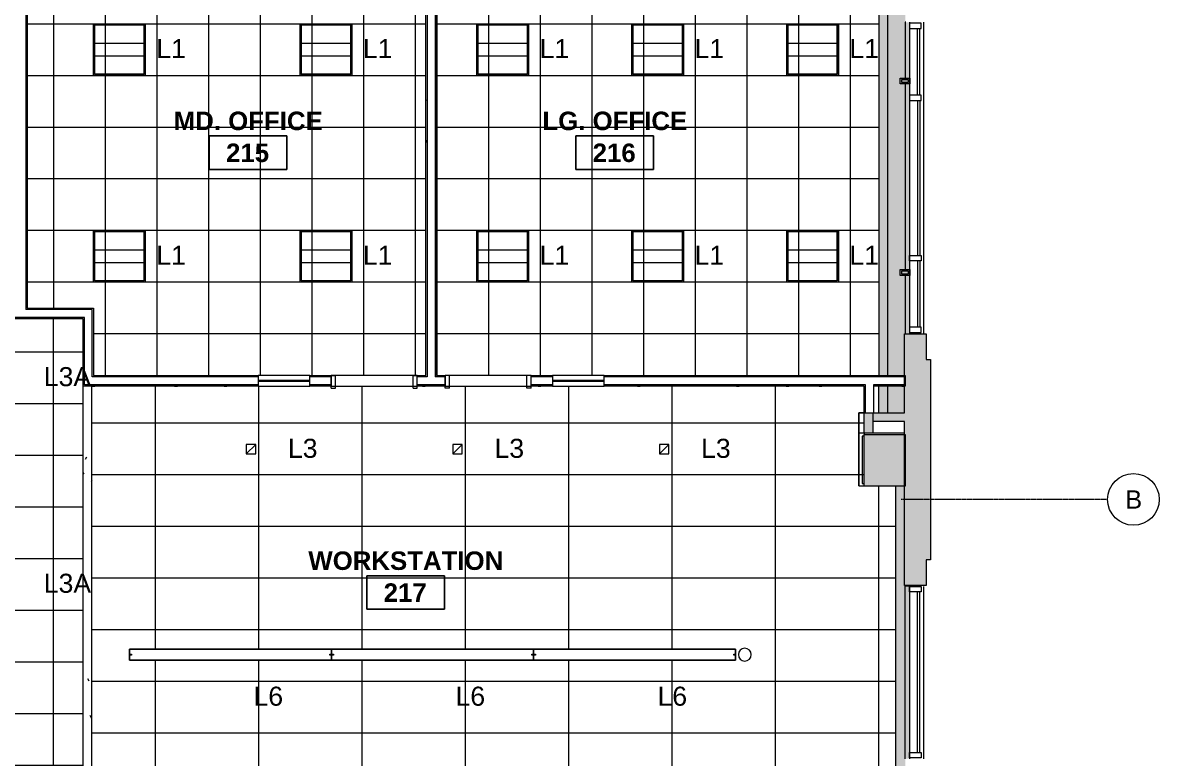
# Model space of a CAD drawing. Header units: inches. Extents: x -24 to 3083, y 122 to 13691.
# Drawn here: x 2541 to 3069, y 13152 to 13494 of the extents above; entities that cross this region are included whole.
import ezdxf

# ---------------------------------------------------------------- set-up
doc = ezdxf.new("R2010")
doc.units = ezdxf.units.IN
doc.header["$MEASUREMENT"] = 0
doc.linetypes.add('X2$0$Grid Line 1_2_', pattern=[0.875, 0.5, -0.125, 0.125, -0.125])
for name, color, linetype, lineweight in [('X2$0$A-AREA-IDEN', 2, 'Continuous', 9), ('X2$0$A-CLNG', 13, 'Continuous', 13), ('X2$0$A-CLNG-PATT', 13, 'Continuous', 13), ('X2$0$A-Cols-Extr', 7, 'Continuous', 9), ('X2$0$A-DETL-GENF', 92, 'Continuous', 9), ('X2$0$A-DOOR', 31, 'Continuous', 13), ('X2$0$A-DOOR-FRAM', 31, 'Continuous', 20), ('X2$0$A-GLAZ', 151, 'Continuous', 13), ('X2$0$A-WALL', 113, 'Continuous', 13), ('X2$0$A-Wall-Extr', 7, 'Continuous', 9), ('X2$0$A-WALL-PATT', 111, 'Continuous', 13), ('X2$0$E-ELEC-FIXT', 91, 'Continuous', 9), ('X2$0$E-LITE-EQPM', 33, 'Continuous', 9), ('X2$0$E-LITE-EQPM-IDEN', 33, 'Continuous', 9), ('X2$0$I-WALL', 2, 'Continuous', 9), ('X2$0$Plaza America_Tower 1_2nd Floor -REVIT_dwg', 8, 'Continuous', 9), ('X2$0$S-COLS', 52, 'Continuous', 13), ('X2$0$S-GRID', 1, 'Continuous', 9), ('X2$0$S-GRID-IDEN', 1, 'Continuous', 9)]:
    doc.layers.add(name, color=color, linetype=linetype, lineweight=lineweight)
doc.styles.add('X2$0$Arial_3', font='arial.ttf', dxfattribs={"height": 8.851796})
doc.styles.add('X2$0$Swis721 Lt BT', font='swissl.ttf', dxfattribs={"height": 8.514638})
doc.styles.add('X2$0$Swis721 Lt BT_B', font='', dxfattribs={"height": 8.583975})
doc.styles.get('X2$0$Swis721 Lt BT_B').set_extended_font_data('Swis721 Lt BT', bold=True)
pattern_1 = [(0, (0, 0), (30.72, 7.68), [1.267, -21.773, 1.267, -21.773, -122.88]), (0, (0, 0), (30.72, 7.68), [-46.08, 1.267, -44.813, 1.267, -21.773, -53.76]), (0, (0, 0), (30.72, 7.68), [-115.2, 1.267, -14.093, 1.267, -37.133]), (120, (11.52, 3.84), (-22.0110751, 22.7643004), [1.267, -21.773, 1.267, -21.773, -122.88]), (120, (11.52, 3.84), (-22.0110751, 22.7643004), [-46.08, 1.267, -44.813, 1.267, -21.773, -53.76]), (120, (11.52, 3.84), (-22.0110751, 22.7643004), [-115.2, 1.267, -14.093, 1.267, -37.133]), (240, (15.36, 19.2), (-8.7089249, -30.4443004), [1.267, -21.773, 1.267, -21.773, -122.88]), (240, (15.36, 19.2), (-8.7089249, -30.4443004), [-46.08, 1.267, -44.813, 1.267, -21.773, -53.76]), (240, (15.36, 19.2), (-8.7089249, -30.4443004), [-115.2, 1.267, -14.093, 1.267, -37.133])]
pattern_2 = [(0, (0, 0), (15.36, 3.84), [1.267, -10.253, 1.267, -10.253, -61.44]), (0, (0, 0), (15.36, 3.84), [-23.04, 1.267, -21.773, 1.267, -10.253, -26.88]), (0, (0, 0), (15.36, 3.84), [-57.6, 1.267, -6.413, 1.267, -17.933]), (120, (5.76, 1.92), (-11.00553755, 11.3821502), [1.267, -10.253, 1.267, -10.253, -61.44]), (120, (5.76, 1.92), (-11.00553755, 11.3821502), [-23.04, 1.267, -21.773, 1.267, -10.253, -26.88]), (120, (5.76, 1.92), (-11.00553755, 11.3821502), [-57.6, 1.267, -6.413, 1.267, -17.933]), (240, (7.68, 9.6), (-4.35446245, -15.2221502), [1.267, -10.253, 1.267, -10.253, -61.44]), (240, (7.68, 9.6), (-4.35446245, -15.2221502), [-23.04, 1.267, -21.773, 1.267, -10.253, -26.88]), (240, (7.68, 9.6), (-4.35446245, -15.2221502), [-57.6, 1.267, -6.413, 1.267, -17.933])]

# ---------------------------------------------------------------- blocks, each defined once
blk = doc.blocks.new('X2$0$PS - System Furniture Poke-Thru - 120V-4182550-FIRST FLOOR')
at = {"layer": 'X2$0$A-DETL-GENF'}
for start, end in [(360, 180), (180, 360)]:
    blk.add_arc((0, 0), 3, start, end, dxfattribs=at)
blk = doc.blocks.new('X2$0$PS - Duplex - Duplex-V1-FIRST FLOOR')
at = {"layer": 'X2$0$E-ELEC-FIXT'}
for p, q in [((-1.375, -2.25), (-1.375, 2.25)), ((-1.375, 2.25), (1.375, 2.25)), ((-0.75, -1.5), (-0.75, 1.5)), ((-0.75, 1.5), (0.75, 1.5)), ((0.75, 1.5), (0.75, -1.5)), ((1.375, 2.25), (1.375, -2.25)), ((1.375, -2.25), (-1.375, -2.25)), ((0.75, -1.5), (-0.75, -1.5))]:
    blk.add_line(p, q, dxfattribs=at)
blk = doc.blocks.new('X2$0$Plaza America_Tower 1_2nd Floor -REVIT_dwg-5250115-FIRST FLOOR')
at = {"layer": 'X2$0$A-Cols-Extr', "color": 253}
for p, q in [((27873.3, 13302.92), (27870.82, 13302.92)), ((27873.3, 13301.57), (27872.32, 13301.57)), ((27892.05, 13302.92), (27877.3, 13302.92))]:
    blk.add_line(p, q, dxfattribs=at)
at = {"layer": 'X2$0$A-Cols-Extr', "color": 253, "flags": 128}
for points in [[(27870.82, 13302.92), (27870.82, 13278.42), (27873.3, 13278.42)], [(27872.32, 13301.57), (27872.32, 13279.57), (27873.3, 13279.57)]]:
    blk.add_lwpolyline(points, dxfattribs=at)
at = {"layer": 'X2$0$A-GLAZ', "color": 253, "lineweight": 9}
for p, q in [((27898.05, 13460.04), (27898.05, 13490.92)), ((27899.05, 13460.04), (27899.05, 13490.92)), ((27901.05, 13349.17), (27901.05, 13493.92)), ((27892.24, 13465.8), (27892.24, 13378.3)), ((27898.05, 13457.54), (27898.05, 13385.54)), ((27899.05, 13457.54), (27899.05, 13385.54)), ((27898.05, 13383.04), (27898.05, 13352.17)), ((27899.05, 13383.04), (27899.05, 13352.17)), ((27892.24, 13376.8), (27892.24, 13349.17)), ((27892.3, 13151.67), (27892.3, 13232.17)), ((27901.05, 13151.67), (27901.05, 13231.67)), ((27898.05, 13154.67), (27898.05, 13229.17)), ((27899.05, 13154.67), (27899.05, 13229.17))]:
    blk.add_line(p, q, dxfattribs=at)
at = {"layer": 'X2$0$A-GLAZ', "color": 253, "lineweight": 9, "flags": 128}
for points in [[(27892.55, 13493.92), (27892.24, 13493.92), (27892.24, 13467.3)], [(27899.74, 13493.42), (27894.3, 13493.42), (27894.3, 13490.92), (27899.8, 13490.92), (27899.8, 13493.42)], [(27899.74, 13460.04), (27894.3, 13460.04), (27894.3, 13457.54), (27899.8, 13457.54), (27899.8, 13460.04)], [(27899.74, 13383.04), (27894.3, 13383.04), (27894.3, 13385.54), (27899.8, 13385.54), (27899.8, 13383.04)], [(27899.74, 13352.17), (27894.3, 13352.17), (27894.3, 13349.67), (27899.8, 13349.67), (27899.8, 13352.17)]]:
    blk.add_lwpolyline(points, dxfattribs=at)
for points in [[(27899.8, 13231.67), (27899.8, 13229.17), (27894.3, 13229.17), (27894.3, 13231.67)], [(27894.3, 13154.67), (27899.8, 13154.67), (27899.8, 13152.17), (27894.3, 13152.17)]]:
    blk.add_lwpolyline(points, close=True, dxfattribs=at)
at = {"layer": 'X2$0$A-Wall-Extr', "color": 253, "flags": 128}
for points in [[(27873.3, 13312.42), (27870.82, 13312.42), (27870.82, 13278.42), (27870.82, 13312.42), (27873.3, 13312.42)], [(27873.3, 13312.42), (27870.82, 13312.42), (27870.82, 13278.42), (27873.3, 13278.42)]]:
    blk.add_lwpolyline(points, dxfattribs=at)
blk = doc.blocks.new('X2$0$Single Flush - OTJ_SOLIDFLUSH_ALUM-4900816-FIRST FLOOR')
at = {"layer": 'X2$0$A-DOOR-FRAM'}
for p, q in [((-20, -3.3125), (-20, 2.4375)), ((-20, 2.4375), (-18, 2.4375)), ((-18, -3.3125), (-18, 2.4375)), ((18.000004, -3.3125), (18.000004, 2.4375)), ((18.000004, 2.4375), (20.000004, 2.4375)), ((20.000004, -3.3125), (20.000004, 2.4375)), ((-20, -3.3125), (-18, -3.3125)), ((18.000004, -3.3125), (20.000004, -3.3125))]:
    blk.add_line(p, q, dxfattribs=at)
blk = doc.blocks.new('X2$0$Frameless opening with glazing - 24_ x 96_-4910012-FIRST FLOOR')
at = {"layer": 'X2$0$A-GLAZ', "lineweight": 30}
blk.add_line((-13.5, -0.0625), (10.5, -0.0625), dxfattribs=at)
blk = doc.blocks.new('X2$0$Single Flush - OTJ_SOLIDFLUSH_ALUM-4900275-FIRST FLOOR')
at = {"layer": 'X2$0$A-DOOR-FRAM'}
for p, q in [((-20, 3.3125), (-20, -2.4375)), ((-20, 3.3125), (-18, 3.3125)), ((-18, 3.3125), (-18, -2.4375)), ((18.000004, 3.3125), (18.000004, -2.4375)), ((18.000004, 3.3125), (20.000004, 3.3125)), ((20.000004, 3.3125), (20.000004, -2.4375)), ((-20, -2.4375), (-18, -2.4375)), ((18.000004, -2.4375), (20.000004, -2.4375))]:
    blk.add_line(p, q, dxfattribs=at)
blk = doc.blocks.new('X2$0$Frameless opening with glazing - 24_ x 96_-4900874-FIRST FLOOR')
at = {"layer": 'X2$0$A-GLAZ', "lineweight": 30}
blk.add_line((-13.5, 0.0625), (10.5, 0.0625), dxfattribs=at)
blk = doc.blocks.new('X2$0$L-Ceiling Light - Linear Box - 2_x2_-4960925-FIRST FLOOR')
at = {"layer": 'X2$0$E-LITE-EQPM'}
for p, q in [((-12, -12), (-12, 12)), ((-12, 12), (12, 12)), ((-12, -12), (-12, 12)), ((-12, 12), (12, 12)), ((-11.5, -11.5), (-11.5, 11.5)), ((-11.5, 11.5), (11.5, 11.5)), ((11.5, 11.5), (-11.5, 11.5)), ((-11.5, 11.5), (-11.5, -11.5)), ((11.5, 11.5), (11.5, -11.5)), ((11.5, -11.5), (11.5, 11.5)), ((12, 12), (12, -12)), ((12, 12), (12, -12)), ((-12, 3), (12, 3)), ((-12, -3), (12, -3)), ((12, -12), (-12, -12)), ((12, -12), (-12, -12)), ((11.5, -11.5), (-11.5, -11.5)), ((-11.5, -11.5), (11.5, -11.5))]:
    blk.add_line(p, q, dxfattribs=at)
blk = doc.blocks.new('X2$0$Lighting-Pendant-Axis-Beam6-Flush-Direct-Acrylic - Lighting-Pendant-Axis-Beam6-Flush-Direct-Acrylic  8_ LENGTH-5206772-FIRST FLOOR')
at = {"layer": 'X2$0$A-DETL-GENF'}
for p, q in [((46.9375, 2.515625), (-46.9375, 2.515625)), ((-46.9375, 2.515625), (-46.9375, -2.515625)), ((-46.9375, 2.515625), (46.9375, 2.515625)), ((-46.9375, -2.515625), (-46.9375, 2.515625)), ((46.9375, -2.515625), (46.9375, 2.515625)), ((46.9375, 2.515625), (46.9375, -2.515625)), ((-46.9375, -2.515625), (46.9375, -2.515625)), ((46.9375, -2.515625), (-46.9375, -2.515625))]:
    blk.add_line(p, q, dxfattribs=at)
for centre in [(-46.3125, 0), (46.3125, 0)]:
    blk.add_circle(centre, 0.25, dxfattribs=at)
blk = doc.blocks.new('X2$0$L-Recessed Square Downlight - 4_-4552743-FIRST FLOOR')
at = {"layer": 'X2$0$E-LITE-EQPM'}
for p, q in [((-2.1875, -2.1875), (-2.1875, 2.1875)), ((-2.1875, 2.1875), (2.1875, 2.1875)), ((-2.1875, 2.1875), (2.1875, -2.1875)), ((2.1875, 2.1875), (2.1875, -2.1875)), ((2.1875, -2.1875), (-2.1875, -2.1875))]:
    blk.add_line(p, q, dxfattribs=at)
blk = doc.blocks.new('X2$0$Grid - Grid Head - Circle-50561-FIRST FLOOR')
at = {"layer": 'X2$0$S-GRID-IDEN'}
blk.add_circle((0, 0), 0.125, dxfattribs=at)
blk = doc.blocks.new('X2$0$Room Tag - Room Name and Number-3379422-FIRST FLOOR')
at = {"layer": 'X2$0$A-AREA-IDEN'}
for p, q in [((-0.1881, -0.1636), (-0.1881, -0.0018)), ((-0.1881, -0.0018), (0.1869, -0.0018)), ((0.1869, -0.0018), (-0.1881, -0.0018)), ((-0.1881, -0.0018), (-0.1881, -0.1636)), ((0.1869, -0.0018), (0.1869, -0.1636)), ((0.1869, -0.1636), (0.1869, -0.0018)), ((0.1869, -0.1636), (-0.1881, -0.1636)), ((-0.1881, -0.1636), (0.1869, -0.1636))]:
    blk.add_line(p, q, dxfattribs=at)
blk = doc.blocks.new('X2')
at = {"layer": 'X2$0$A-CLNG-PATT'}
h = blk.add_hatch(dxfattribs=at)
h.set_pattern_fill('FP2_63', color=256, style=0, pattern_type=2)
h.set_pattern_definition(pattern_2)
h.paths.add_polyline_path([(25516.23, 12516.67), (25519.32, 12516.67), (25519.32, 12633.17), (25509.32, 12633.17), (25509.32, 12552.83), (25511.32, 12552.83), (25511.32, 12516.67), (25515.32, 12516.67)], flags=0)
h.paths.add_polyline_path([(25517.7, 12638.04), (25519.32, 12638.04), (25519.32, 12659.67), (25511.32, 12659.67), (25511.32, 12638.04), (25512.79, 12638.04)], flags=0)
h.paths.add_polyline_path([(25519.32, 12683.92), (25519.32, 12819.17), (25511.32, 12819.17), (25511.32, 12791.67), (25509.32, 12791.67), (25509.32, 12711.33), (25511.32, 12711.33), (25511.35, 12683.92)], flags=0)
h.paths.add_polyline_path([(25511.32, 12824.04), (25519.32, 12824.04), (25519.32, 12959.92), (25511.57, 12959.92), (25511.57, 12932.67), (25509.32, 12932.67), (25509.32, 12853.17), (25511.32, 12853.17), (25511.32, 12841.01)], flags=0)
h.paths.add_polyline_path([(25511.66, 12983.92), (25519.32, 12983.92), (25519.32, 13090.98), (25511.32, 13090.98), (25511.32, 13090.17), (25509.32, 13090.17), (25509.32, 13011.17), (25511.57, 13011.17), (25511.57, 12983.92)], flags=0)
h.paths.add_polyline_path([(27892.05, 12992.42), (27892.05, 13011.17), (27894.3, 13011.17), (27894.3, 13091.67), (27892.32, 13091.67), (27892.32, 13151.67), (27894.3, 13151.67), (27894.3, 13232.1), (27892.3, 13232.1), (27892.29, 13232.17), (27892.05, 13232.17), (27892.05, 13278.35), (27887.82, 13278.35), (27887.82, 13096.69), (27892.22, 13096.69), (27892.22, 13091.81), (27887.82, 13091.81), (27887.82, 13091.42), (27884.3, 13091.42), (27884.3, 12992.42)], flags=0)
h.paths.add_polyline_path([(25511.32, 13095.86), (25519.32, 13095.86), (25519.32, 13257.86), (25511.32, 13257.86), (25511.31, 13231.92), (25509.31, 13231.92), (25509.31, 13151.67), (25511.32, 13151.67), (25511.32, 13103.67)], flags=0)
h.paths.add_polyline_path([(25516.56, 13262.73), (25519.32, 13262.73), (25519.32, 13278.92), (25511.32, 13278.92), (25511.32, 13262.73)], flags=0)
h.paths.add_polyline_path([(25512, 13312.42), (25519.32, 13312.42), (25519.32, 13497.18), (25511.66, 13497.18), (25511.66, 13489.91), (25509.32, 13489.91), (25509.32, 13349.17), (25511.32, 13349.17), (25511.32, 13312.42)], flags=0)
h.paths.add_polyline_path([(27891.31, 13312.42), (27892.05, 13312.42), (27892.05, 13324.8), (27884.05, 13324.8), (27884.05, 13312.42), (27887.82, 13312.42)], flags=0)
h.paths.add_polyline_path([(27884.05, 13329.68), (27892.05, 13329.68), (27892.05, 13349.17), (27894.3, 13349.17), (27894.3, 13493.82), (27892.31, 13493.82), (27892.31, 13501.82), (27884.05, 13501.82), (27884.05, 13337.17)], flags=0)
h.paths.add_polyline_path([(27052.47, 13520.67), (27052.47, 13529.17), (27031.81, 13529.17), (27031.81, 13531.16), (26951.31, 13531.16), (26951.31, 13528.91), (26942.99, 13528.91), (26942.99, 13520.67), (27032.56, 13520.67)], flags=0)
h.paths.add_polyline_path([(26938.12, 13520.67), (26938.12, 13528.91), (26932.47, 13528.91), (26932.47, 13520.67)], flags=0)
h.paths.add_polyline_path([(27072.47, 13521.17), (27189.84, 13521.17), (27189.84, 13531.12), (27091.81, 13531.12), (27091.81, 13529.17), (27071.47, 13529.17), (27071.47, 13521.17)], flags=0)
h.paths.add_polyline_path([(27863.08, 13521.17), (27863.08, 13529.17), (27857.06, 13529.17), (27857.06, 13531.16), (27712.31, 13531.16), (27712.31, 13529.17), (27652.31, 13529.17), (27652.31, 13531.16), (27569.42, 13531.16), (27569.42, 13529.17), (27551.47, 13529.17), (27551.47, 13521.17), (27669.59, 13521.17), (27669.59, 13529.16), (27674.47, 13529.16), (27674.47, 13521.17), (27727.85, 13521.17)], flags=0)
h.paths.add_polyline_path([(27315.49, 13521.17), (27326.99, 13521.17), (27326.99, 13529.16), (27315.49, 13529.16)], flags=0)
h.paths.add_polyline_path([(27206.38, 13521.17), (27290.99, 13521.17), (27290.99, 13529.16), (27271.81, 13529.17), (27271.81, 13531.12), (27194.72, 13531.12), (27194.72, 13521.17)], flags=0)
h.paths.add_polyline_path([(27331.86, 13521.17), (27479.37, 13521.17), (27479.37, 13530.55), (27484.24, 13530.55), (27484.24, 13521.17), (27532.47, 13521.17), (27532.47, 13529.16), (27511.81, 13529.17), (27511.81, 13531.16), (27331.86, 13531.16), (27331.86, 13521.84)], flags=0)
h.paths.add_polyline_path([(26522.06, 13521.17), (26522.06, 13529.16), (26452.31, 13529.17), (26452.31, 13531.16), (26371.82, 13531.16), (26371.82, 13529.17), (26351.64, 13529.17), (26351.64, 13521.17), (26512.46, 13521.17)], flags=0)
h.paths.add_polyline_path([(26311.82, 13521.17), (26328.39, 13521.17), (26328.39, 13529.16), (26311.82, 13529.17), (26311.82, 13531.16), (26131.82, 13531.16), (26131.82, 13529.17), (26111.64, 13529.17), (26111.64, 13521.17), (26163.45, 13521.17)], flags=0)
h.paths.add_polyline_path([(25641.98, 13521.17), (25692.32, 13521.17), (25692.32, 13531.17), (25547.57, 13531.17), (25547.57, 13529.17), (25540.29, 13529.17), (25540.29, 13521.17)], flags=0)
h.paths.add_polyline_path([(25697.19, 13521.17), (25852.3, 13521.17), (25852.3, 13529.17), (25831.82, 13529.17), (25831.82, 13531.16), (25752.32, 13531.16), (25752.32, 13529.17), (25697.19, 13529.17), (25697.19, 13528.92)], flags=0)
h.paths.add_polyline_path([(25871.3, 13521.17), (25990.13, 13521.17), (25990.13, 13531.16), (25891.82, 13531.16), (25891.82, 13529.17), (25871.3, 13529.17), (25871.3, 13528.94)], flags=0)
h.paths.add_polyline_path([(25995.01, 13521.17), (26092.64, 13521.17), (26092.64, 13529.17), (26071.82, 13529.17), (26071.82, 13531.16), (25995.01, 13531.16), (25995.01, 13526.1)], flags=0)
h.paths.add_polyline_path([(25547.57, 13529.17), (25547.57, 13529.17), (25641.98, 13529.17)], flags=0)
h = blk.add_hatch(dxfattribs=at)
h.set_pattern_fill('FP2_63', color=256, style=0, pattern_type=2)
h.set_pattern_definition(pattern_2)
h.paths.add_polyline_path([(25515.32, 12512.67), (25523.32, 12512.67), (25523.32, 12633.17), (25519.32, 12633.17), (25519.32, 12516.67), (25511.32, 12516.67), (25511.32, 12512.67)], flags=0)
h.paths.add_polyline_path([(25519.32, 12638.04), (25523.32, 12638.04), (25523.32, 12659.67), (25519.32, 12659.67)], flags=0)
h.paths.add_polyline_path([(25523.32, 12983.92), (25523.32, 13090.98), (25519.32, 13090.98), (25519.32, 12983.92)], flags=0)
h.paths.add_polyline_path([(27880.3, 12992.42), (27884.3, 12992.42), (27884.3, 13091.42), (27880.3, 13091.42), (27880.3, 13030.43)], flags=0)
h.paths.add_polyline_path([(25519.32, 13095.86), (25523.32, 13095.86), (25523.32, 13257.86), (25519.32, 13257.86), (25519.32, 13148.41)], flags=0)
h.paths.add_polyline_path([(25523.32, 13262.73), (25523.32, 13278.92), (25519.32, 13278.92), (25519.32, 13262.73), (25523.1, 13262.73)], flags=0)
h.paths.add_polyline_path([(25523.32, 13312.42), (25523.32, 13497.18), (25519.32, 13497.18), (25519.32, 13312.42)], flags=0)
h.paths.add_polyline_path([(27884.05, 13312.42), (27884.05, 13324.8), (27880.05, 13324.8), (27880.05, 13312.42)], flags=0)
h.paths.add_polyline_path([(27880.42, 13329.68), (27884.05, 13329.68), (27884.05, 13501.82), (27880.05, 13501.82), (27880.05, 13329.68)], flags=0)
h.paths.add_polyline_path([(27032.56, 13517.17), (27052.47, 13517.17), (27052.47, 13520.67), (26942.99, 13520.67), (26942.99, 13517.17), (27031.81, 13517.17)], flags=0)
h.paths.add_polyline_path([(27479.37, 13517.17), (27479.37, 13521.17), (27331.86, 13521.17), (27331.86, 13517.17), (27380.2, 13517.17)], flags=0)
h.paths.add_polyline_path([(27072.47, 13517.17), (27189.84, 13517.17), (27189.84, 13521.17), (27071.47, 13521.17), (27071.47, 13517.17)], flags=0)
h.paths.add_polyline_path([(27674.47, 13517.17), (27863.08, 13517.17), (27863.08, 13521.17), (27674.47, 13521.17), (27674.47, 13518.75)], flags=0)
h.paths.add_polyline_path([(27515.12, 13517.17), (27532.47, 13517.17), (27532.47, 13521.17), (27484.24, 13521.17), (27484.24, 13517.17), (27511.81, 13517.17)], flags=0)
h.paths.add_polyline_path([(26932.47, 13517.17), (26938.12, 13517.17), (26938.12, 13520.67), (26932.47, 13520.67), (26932.47, 13528.91), (26928.47, 13528.91), (26928.47, 13517.17)], flags=0)
h.paths.add_polyline_path([(27194.72, 13517.17), (27290.99, 13517.17), (27290.99, 13521.17), (27194.72, 13521.17), (27194.72, 13519.41)], flags=0)
h.paths.add_polyline_path([(27551.47, 13517.17), (27669.59, 13517.17), (27669.59, 13521.17), (27551.47, 13521.17)], flags=0)
h.paths.add_polyline_path([(27326.99, 13517.17), (27326.99, 13521.17), (27315.49, 13521.17), (27315.49, 13517.17)], flags=0)
h.paths.add_polyline_path([(26328.39, 13517.17), (26328.39, 13521.17), (26111.64, 13521.17), (26111.64, 13517.17), (26311.82, 13517.17)], flags=0)
h.paths.add_polyline_path([(26522.06, 13517.17), (26522.06, 13521.17), (26351.64, 13521.17), (26351.64, 13517.17), (26452.31, 13517.17)], flags=0)
h.paths.add_polyline_path([(25692.32, 13517.17), (25692.32, 13521.17), (25540.29, 13521.17), (25540.29, 13517.17), (25641.98, 13517.17)], flags=0)
h.paths.add_polyline_path([(25697.19, 13517.17), (25852.3, 13517.17), (25852.3, 13521.17), (25697.19, 13521.17), (25697.19, 13519.16)], flags=0)
h.paths.add_polyline_path([(25990.13, 13517.17), (25990.13, 13521.17), (25871.3, 13521.17), (25871.3, 13517.17), (25989.63, 13517.17)], flags=0)
h.paths.add_polyline_path([(26071.82, 13517.17), (26092.64, 13517.17), (26092.64, 13521.17), (25995.01, 13521.17), (25995.01, 13517.17)], flags=0)
h = blk.add_hatch(dxfattribs=at)
h.set_pattern_fill('FP2_49', color=256, style=0, pattern_type=2)
h.set_pattern_definition([(90, (27587.12, 13421.168), (24, -1e-15), []), (0, (27587.12, 13421.168), (0, -24), [])])
h.paths.add_polyline_path([(27640.94, 13329.68), (27669.59, 13329.68), (27669.59, 13517.17), (27551.47, 13517.17), (27551.47, 13508.11), (27532.47, 13508.11), (27532.47, 13517.17), (27484.24, 13517.17), (27484.24, 13360.99), (27515.12, 13360.99), (27515.12, 13329.68), (27625.59, 13329.68)], flags=0)
h = blk.add_hatch(dxfattribs=at)
h.set_pattern_fill('FP2_50', color=256, style=0, pattern_type=2)
h.set_pattern_definition([(0, (27789.26, 13421.168), (0, -24), []), (270, (27789.26, 13421.168), (-24, -1e-15), [])])
h.paths.add_polyline_path([(27880.05, 13329.68), (27880.05, 13501.43), (27863.66, 13501.43), (27863.63, 13501.82), (27863.08, 13501.82), (27863.08, 13517.17), (27674.47, 13517.17), (27674.47, 13329.68), (27814.76, 13329.68)], flags=0)
h = blk.add_hatch(dxfattribs=at)
h.set_pattern_fill('FP2_76', color=256, style=0, pattern_type=2)
h.set_pattern_definition([(90, (27154.966, 12956.726), (24, -1e-15), []), (0, (27154.966, 12956.726), (0, -24), [])])
h.paths.add_polyline_path([(27306.16, 12548.67), (27384.86, 12548.67), (27384.86, 12580.98), (27510.37, 12580.98), (27510.37, 13324.8), (27510.24, 13324.8), (27510.24, 13356.11), (26778.81, 13356.11), (26778.81, 13300.99), (27447.32, 13300.99), (27447.32, 12641.36), (26764.63, 12641.36), (26773.57, 12580.98), (27300.86, 12580.98), (27300.86, 12548.67)], flags=0)
h = blk.add_hatch(dxfattribs=at)
h.set_pattern_fill('FP2_1', color=256, style=0, pattern_type=2)
h.set_pattern_definition(pattern_1)
h.paths.add_polyline_path([(27510.37, 13077.81), (27514.37, 13077.81), (27514.37, 13324.8), (27510.37, 13324.8), (27510.37, 13091.42)], flags=0)
h = blk.add_hatch(dxfattribs=at)
h.set_pattern_fill('FP2_48', color=256, style=0, pattern_type=2)
h.set_pattern_definition([(180, (27898.368, 13235.707), (3e-15, 24), []), (90, (27898.37, 13235.707), (48, -3e-15), [])])
h.paths.add_polyline_path([(27514.37, 13077.81), (27870.82, 13077.81), (27870.82, 13096.69), (27887.82, 13096.69), (27887.82, 13278.35), (27873.3, 13278.35), (27873.3, 13324.8), (27514.37, 13324.8), (27514.37, 13148.41)], flags=0)
h.paths.add_polyline_path([(27887.82, 13091.42), (27887.82, 13091.81), (27875.7, 13091.81), (27875.7, 13091.42), (27876.09, 13091.42)], flags=0)
h.paths.add_polyline_path([(27554.03, 13197.55), (27531.89, 13197.55), (27531.89, 13202.58), (27813.52, 13202.58), (27813.52, 13197.55), (27625.77, 13197.55)], flags=0)
at = {"layer": 'X2$0$A-WALL-PATT', "lineweight": 9}
h = blk.add_hatch(dxfattribs=at)
h.set_pattern_fill('FP2_1', color=256, style=0, pattern_type=2)
h.set_pattern_definition(pattern_1)
h.paths.add_polyline_path([(27483.62, 13360.99), (27484.24, 13360.99), (27484.24, 13530.55), (27483.62, 13530.55), (27483.62, 13384.36)], flags=0)
h = blk.add_hatch(dxfattribs=at)
h.set_pattern_fill('FP2_1', color=256, style=0, pattern_type=2)
h.set_pattern_definition(pattern_1)
h.paths.add_polyline_path([(27670.22, 13329.68), (27670.22, 13529.16), (27669.59, 13529.16), (27669.59, 13329.68)], flags=0)
h = blk.add_hatch(dxfattribs=at)
h.set_pattern_fill('FP2_1', color=256, style=0, pattern_type=2)
h.set_pattern_definition(pattern_1)
h.paths.add_polyline_path([(27673.84, 13329.68), (27674.47, 13329.68), (27674.47, 13529.16), (27673.84, 13529.16), (27673.84, 13360.99)], flags=0)
h = blk.add_hatch(dxfattribs=at)
h.set_pattern_fill('FP2_1', color=256, style=0, pattern_type=2)
h.set_pattern_definition(pattern_1)
h.paths.add_polyline_path([(27322.99, 13360.36), (27327.61, 13360.36), (27327.61, 13360.99), (27322.99, 13360.99)], flags=0)
h.paths.add_polyline_path([(27510.87, 13360.36), (27514.49, 13360.36), (27514.48, 13360.99), (27483.62, 13360.99), (27483.63, 13360.36), (27510.57, 13360.36)], flags=0)
h.paths.add_polyline_path([(27064.12, 13360.36), (27064.74, 13360.36), (27064.74, 13360.99), (27060.12, 13360.99), (27060.12, 13360.36)], flags=0)
h.paths.add_polyline_path([(27072.99, 13360.36), (27072.99, 13360.99), (27068.37, 13360.99), (27068.39, 13360.36), (27072.47, 13360.36)], flags=0)
h.paths.add_polyline_path([(27467.11, 13360.36), (27479.99, 13360.36), (27479.99, 13360.99), (27409.86, 13360.99), (27409.86, 13360.36), (27447.32, 13360.36)], flags=0)
h.paths.add_polyline_path([(27190.47, 13360.36), (27190.47, 13360.99), (27146.99, 13360.99), (27146.99, 13360.36), (27189.84, 13360.36)], flags=0)
h.paths.add_polyline_path([(27194.09, 13360.36), (27248.99, 13360.36), (27248.99, 13360.99), (27194.09, 13360.99)], flags=0)
h.paths.add_polyline_path([(27020.12, 13360.36), (27020.12, 13360.99), (27010.12, 13360.99), (27010.12, 13360.36)], flags=0)
h.paths.add_polyline_path([(27119.47, 13360.36), (27122.99, 13360.36), (27122.99, 13360.99), (27112.99, 13360.99), (27112.99, 13360.36)], flags=0)
h.paths.add_polyline_path([(27385.86, 13360.36), (27385.86, 13360.99), (27375.86, 13360.99), (27375.86, 13360.36), (27380.2, 13360.36)], flags=0)
h.paths.add_polyline_path([(27335.86, 13360.36), (27335.86, 13360.99), (27331.24, 13360.99), (27331.24, 13360.36), (27331.86, 13360.36)], flags=0)
h.paths.add_polyline_path([(27282.99, 13360.36), (27282.99, 13360.99), (27272.99, 13360.99), (27272.99, 13360.36)], flags=0)
h.paths.add_polyline_path([(26986.12, 13360.36), (26986.12, 13360.99), (26942.99, 13360.99), (26943, 13360.36), (26945.65, 13360.36)], flags=0)
h = blk.add_hatch(dxfattribs=at)
h.set_pattern_fill('FP2_1', color=256, style=0, pattern_type=2)
h.set_pattern_definition(pattern_1)
h.paths.add_polyline_path([(27514.49, 13329.68), (27515.12, 13329.68), (27515.12, 13360.99), (27514.49, 13360.99), (27514.49, 13329.68)], flags=0)
h = blk.add_hatch(dxfattribs=at)
h.set_pattern_fill('FP2_1', color=256, style=0, pattern_type=2)
h.set_pattern_definition(pattern_1)
h.paths.add_polyline_path([(27447.32, 13356.11), (27510.24, 13356.11), (27510.24, 13356.74), (27409.86, 13356.74), (27409.86, 13356.11)], flags=0)
h.paths.add_polyline_path([(26986.12, 13356.11), (26986.12, 13356.74), (26938.74, 13356.74), (26938.74, 13356.11), (26945.65, 13356.11)], flags=0)
h.paths.add_polyline_path([(27010.12, 13356.11), (27020.12, 13356.11), (27020.12, 13356.74), (27010.12, 13356.74)], flags=0)
h.paths.add_polyline_path([(27068.49, 13356.11), (27072.99, 13356.11), (27072.99, 13356.74), (27060.12, 13356.74), (27060.12, 13356.11), (27068.37, 13356.11)], flags=0)
h.paths.add_polyline_path([(27146.99, 13356.11), (27248.99, 13356.11), (27248.99, 13356.74), (27146.99, 13356.74)], flags=0)
h.paths.add_polyline_path([(27385.86, 13356.11), (27385.86, 13356.74), (27375.86, 13356.74), (27375.86, 13356.11), (27380.2, 13356.11)], flags=0)
h.paths.add_polyline_path([(27112.99, 13356.11), (27122.99, 13356.11), (27122.99, 13356.74), (27112.99, 13356.74)], flags=0)
h.paths.add_polyline_path([(27335.86, 13356.11), (27335.86, 13356.74), (27322.99, 13356.74), (27322.99, 13356.11), (27331.86, 13356.11)], flags=0)
h.paths.add_polyline_path([(27272.99, 13356.11), (27282.99, 13356.11), (27282.99, 13356.74), (27272.99, 13356.74)], flags=0)
h = blk.add_hatch(dxfattribs=at)
h.set_pattern_fill('FP2_1', color=256, style=0, pattern_type=2)
h.set_pattern_definition(pattern_1)
h.paths.add_polyline_path([(27510.57, 13325.43), (27510.87, 13325.43), (27510.87, 13356.74), (27510.24, 13356.74), (27510.24, 13325.43), (27510.37, 13325.43)], flags=0)
for points in [[(27892.05, 13337.17), (27902.05, 13337.17), (27902.05, 13349.17), (27892.05, 13349.17)], [(27892.32, 13244.17), (27904.05, 13244.17), (27904.05, 13337.17), (27892.05, 13337.17), (27892.05, 13329.05), (27892.31, 13329.05), (27892.05, 13329), (27892.05, 13244.17), (27892.3, 13244.17)], [(27873.82, 13302.92), (27877.3, 13302.92), (27877.3, 13312.42), (27873.3, 13312.42), (27873.3, 13302.92)], [(27884.05, 13308.42), (27892.05, 13308.42), (27892.05, 13312.42), (27877.3, 13312.42), (27877.3, 13308.42), (27883.18, 13308.42)], [(27901.67, 13232.17), (27902.05, 13232.17), (27902.05, 13244.17), (27892.05, 13244.17), (27892.05, 13232.17), (27894.3, 13232.17)]]:
    blk.add_hatch(color=7, dxfattribs=at).paths.add_polyline_path(points, flags=0)
h = blk.add_hatch(dxfattribs=at)
h.set_pattern_fill('FP2_1', color=256, style=0, pattern_type=2)
h.set_pattern_definition(pattern_1)
h.paths.add_polyline_path([(27514.49, 13329.05), (27591.59, 13329.05), (27591.59, 13329.68), (27514.49, 13329.68)], flags=0)
h.paths.add_polyline_path([(27615.59, 13329.05), (27625.59, 13329.05), (27625.59, 13329.68), (27615.59, 13329.68)], flags=0)
h.paths.add_polyline_path([(27873.93, 13329.05), (27892.05, 13329.05), (27892.05, 13329.68), (27752.47, 13329.68), (27752.47, 13329.05), (27863.66, 13329.05)], flags=0)
h.paths.add_polyline_path([(27670.01, 13329.05), (27670.22, 13329.05), (27670.22, 13329.68), (27665.59, 13329.68), (27665.59, 13329.05), (27669.59, 13329.05)], flags=0)
h.paths.add_polyline_path([(27673.85, 13329.05), (27678.47, 13329.05), (27678.47, 13329.68), (27673.84, 13329.68), (27673.84, 13329.05)], flags=0)
h.paths.add_polyline_path([(27728.47, 13329.05), (27728.47, 13329.68), (27718.47, 13329.68), (27718.47, 13329.05), (27727.85, 13329.05)], flags=0)
h = blk.add_hatch(dxfattribs=at)
h.set_pattern_fill('FP2_1', color=256, style=0, pattern_type=2)
h.set_pattern_definition(pattern_1)
h.paths.add_polyline_path([(27510.37, 13324.8), (27591.59, 13324.8), (27591.59, 13325.43), (27510.24, 13325.43), (27510.24, 13324.8)], flags=0)
h.paths.add_polyline_path([(27615.59, 13324.8), (27625.59, 13324.8), (27625.59, 13325.43), (27615.59, 13325.43)], flags=0)
h.paths.add_polyline_path([(27670.22, 13324.8), (27678.47, 13324.8), (27678.47, 13325.43), (27665.59, 13325.43), (27665.59, 13324.8), (27669.59, 13324.8)], flags=0)
h.paths.add_polyline_path([(27873.3, 13324.8), (27873.93, 13324.8), (27873.93, 13325.43), (27752.47, 13325.43), (27752.47, 13324.8), (27814.76, 13324.8)], flags=0)
h.paths.add_polyline_path([(27884.05, 13324.8), (27892.05, 13324.81), (27892.05, 13325.43), (27877.55, 13325.43), (27877.55, 13324.8), (27880.31, 13324.8)], flags=0)
h.paths.add_polyline_path([(27718.47, 13324.8), (27728.47, 13324.8), (27728.47, 13325.43), (27718.47, 13325.43)], flags=0)
at = {"layer": 'X2$0$S-COLS', "lineweight": 5}
blk.add_hatch(color=250, dxfattribs=at).paths.add_polyline_path([(27873.3, 13278.35), (27892.05, 13278.35), (27892.05, 13302.35), (27873.3, 13302.35), (27873.3, 13278.42)], flags=0)
at = {"layer": 'X2$0$A-CLNG'}
for p, q in [((27880.05, 13501.82), (27880.05, 13329.68)), ((27884.05, 13501.82), (27884.05, 13329.68)), ((27894.3, 13493.82), (27894.3, 13349.17)), ((27510.37, 13077.81), (27510.37, 13324.8)), ((27514.37, 13077.81), (27514.37, 13324.8)), ((27880.05, 13312.42), (27880.05, 13324.8)), ((27884.05, 13324.8), (27884.05, 13312.42)), ((27873.3, 13302.92), (27873.3, 13302.35)), ((27887.82, 13278.35), (27887.82, 13096.69)), ((27892.3, 13232.17), (27892.3, 13232.1)), ((27892.3, 13232.1), (27894.3, 13232.1)), ((27894.3, 13232.1), (27894.3, 13151.67))]:
    blk.add_line(p, q, dxfattribs=at)
at = {"layer": 'X2$0$A-WALL'}
for p, q in [((27483.62, 13530.55), (27483.62, 13360.36)), ((27670.22, 13529.16), (27670.22, 13329.05)), ((27673.84, 13529.16), (27673.84, 13329.05)), ((27514.49, 13360.36), (27483.62, 13360.36)), ((27514.49, 13329.05), (27514.49, 13360.36)), ((27510.87, 13356.74), (27409.86, 13356.74)), ((27510.87, 13325.43), (27510.87, 13356.74)), ((27591.59, 13329.05), (27514.49, 13329.05)), ((27625.59, 13329.05), (27615.59, 13329.05)), ((27670.22, 13329.05), (27665.59, 13329.05)), ((27678.47, 13329.05), (27673.84, 13329.05)), ((27728.47, 13329.05), (27718.47, 13329.05)), ((27892.31, 13329.05), (27752.47, 13329.05)), ((27591.59, 13325.43), (27510.87, 13325.43)), ((27625.59, 13325.43), (27615.59, 13325.43)), ((27678.47, 13325.43), (27665.59, 13325.43)), ((27728.47, 13325.43), (27718.47, 13325.43)), ((27873.93, 13325.43), (27752.47, 13325.43)), ((27873.93, 13312.42), (27873.93, 13325.43)), ((27892.31, 13325.43), (27877.55, 13325.43)), ((27877.55, 13325.43), (27877.55, 13324.8)), ((27873.3, 13312.42), (27873.3, 13312.42))]:
    blk.add_line(p, q, dxfattribs=at)
at = {"layer": 'X2$0$A-WALL', "color": 8, "lineweight": 20}
for p, q in [((27892.05, 13349.17), (27902.05, 13349.17)), ((27892.05, 13312.42), (27892.05, 13349.17)), ((27902.05, 13349.17), (27902.05, 13337.17)), ((27902.05, 13337.17), (27904.05, 13337.17)), ((27904.05, 13337.17), (27904.05, 13244.17)), ((27873.3, 13302.92), (27873.3, 13312.42)), ((27877.3, 13312.42), (27877.3, 13302.92)), ((27877.55, 13312.42), (27892.05, 13312.42)), ((27892.05, 13308.42), (27877.3, 13308.42)), ((27892.05, 13232.17), (27892.05, 13308.42)), ((27877.3, 13302.92), (27873.3, 13302.92)), ((27902.05, 13244.17), (27902.05, 13232.17)), ((27904.05, 13244.17), (27902.05, 13244.17)), ((27902.05, 13232.17), (27892.05, 13232.17))]:
    blk.add_line(p, q, dxfattribs=at)
at = {"layer": 'X2$0$A-WALL', "color": 55}
blk.add_line((27873.3, 13312.42), (27877.55, 13312.42), dxfattribs=at)
at = {"layer": 'X2$0$I-WALL', "lineweight": 13}
for p, q in [((27484.24, 13530.55), (27484.24, 13360.99)), ((27669.59, 13329.68), (27669.59, 13529.16)), ((27674.47, 13529.16), (27674.47, 13329.68)), ((27484.24, 13360.99), (27515.12, 13360.99)), ((27515.12, 13360.99), (27515.12, 13329.68)), ((27510.24, 13356.11), (27409.86, 13356.11)), ((27510.24, 13324.8), (27510.24, 13356.11)), ((27515.12, 13329.68), (27591.59, 13329.68)), ((27591.59, 13329.68), (27591.59, 13324.8)), ((27615.59, 13329.68), (27625.59, 13329.68)), ((27615.59, 13324.8), (27615.59, 13329.68)), ((27625.59, 13329.68), (27625.59, 13324.8)), ((27665.59, 13329.68), (27669.59, 13329.68)), ((27665.59, 13324.8), (27665.59, 13329.68)), ((27674.47, 13329.68), (27678.47, 13329.68)), ((27678.47, 13329.68), (27678.47, 13324.8)), ((27718.47, 13329.68), (27728.47, 13329.68)), ((27718.47, 13324.8), (27718.47, 13329.68)), ((27728.47, 13329.68), (27728.47, 13324.8)), ((27752.47, 13329.68), (27892.31, 13329.68)), ((27752.47, 13324.8), (27752.47, 13329.68)), ((27892.31, 13329.68), (27892.31, 13324.8)), ((27591.59, 13324.8), (27510.24, 13324.8)), ((27625.59, 13324.8), (27615.59, 13324.8)), ((27678.47, 13324.8), (27665.59, 13324.8)), ((27728.47, 13324.8), (27718.47, 13324.8)), ((27873.3, 13324.8), (27752.47, 13324.8)), ((27873.3, 13312.42), (27873.3, 13324.8)), ((27892.31, 13324.8), (27877.55, 13324.8)), ((27877.55, 13324.8), (27877.55, 13312.42))]:
    blk.add_line(p, q, dxfattribs=at)
at = {"layer": 'X2$0$I-WALL'}
for p, q in [((27615.59, 13329.68), (27591.59, 13329.68)), ((27665.59, 13329.68), (27625.59, 13329.68)), ((27718.47, 13329.68), (27678.47, 13329.68)), ((27752.47, 13329.68), (27728.47, 13329.68)), ((27591.59, 13324.8), (27615.59, 13324.8)), ((27625.59, 13324.8), (27665.59, 13324.8)), ((27678.47, 13324.8), (27718.47, 13324.8)), ((27728.47, 13324.8), (27752.47, 13324.8))]:
    blk.add_line(p, q, dxfattribs=at)
at = {"layer": 'X2$0$S-COLS', "color": 8, "lineweight": 20}
for p, q in [((27873.3, 13278.35), (27873.3, 13302.35)), ((27873.3, 13302.35), (27892.3, 13302.35)), ((27892.3, 13302.35), (27892.3, 13278.35)), ((27892.3, 13278.35), (27873.3, 13278.35))]:
    blk.add_line(p, q, dxfattribs=at)
at = {"layer": 'X2$0$S-GRID', "linetype": 'X2$0$Grid Line 1_2_'}
blk.add_line((27986.4, 13272.17), (27890.4, 13272.17), dxfattribs=at)
at = {"layer": 'X2$0$A-AREA-IDEN', "xscale": 95.99999999999994, "yscale": 95.99999999999994, "zscale": 95.99999999999994}
for p in [(27586.99, 13441.19), (27757.36, 13441.19), (27660.22, 13236.86)]:
    blk.add_blockref('X2$0$Room Tag - Room Name and Number-3379422-FIRST FLOOR', p, dxfattribs=at)
at = {"layer": 'X2$0$A-DOOR'}
blk.add_blockref('X2$0$Single Flush - OTJ_SOLIDFLUSH_ALUM-4900816-FIRST FLOOR', (27645.59, 13327.24), dxfattribs=at)
at = {"layer": 'X2$0$A-DOOR', "rotation": 180}
blk.add_blockref('X2$0$Single Flush - OTJ_SOLIDFLUSH_ALUM-4900275-FIRST FLOOR', (27698.47, 13327.24), dxfattribs=at)
at = {"layer": 'X2$0$A-GLAZ', "rotation": 180}
blk.add_blockref('X2$0$Frameless opening with glazing - 24_ x 96_-4910012-FIRST FLOOR', (27602.09, 13327.24), dxfattribs=at)
at = {"layer": 'X2$0$A-GLAZ'}
blk.add_blockref('X2$0$Frameless opening with glazing - 24_ x 96_-4900874-FIRST FLOOR', (27741.97, 13327.24), dxfattribs=at)
at = {"layer": 'X2$0$E-ELEC-FIXT', "rotation": 89.99999999999999}
for p in [(27892.24, 13466.55), (27892.24, 13377.55)]:
    blk.add_blockref('X2$0$PS - Duplex - Duplex-V1-FIRST FLOOR', p, dxfattribs=at)
at = {"layer": 'X2$0$E-ELEC-FIXT'}
blk.add_blockref('X2$0$PS - System Furniture Poke-Thru - 120V-4182550-FIRST FLOOR', (27817.79, 13200.06), dxfattribs=at)
at = {"layer": 'X2$0$E-LITE-EQPM'}
for p in [(27527.12, 13481.17), (27623.12, 13481.17), (27705.26, 13481.17), (27777.26, 13481.17), (27849.26, 13481.17), (27527.12, 13385.17), (27623.12, 13385.17), (27705.26, 13385.17), (27777.26, 13385.17), (27849.26, 13385.17)]:
    blk.add_blockref('X2$0$L-Ceiling Light - Linear Box - 2_x2_-4960925-FIRST FLOOR', p, dxfattribs=at)
at = {"layer": 'X2$0$E-LITE-EQPM', "extrusion": (0, 0, -1), "rotation": 180}
for p in [(-27588.31, 13295.49), (-27684.31, 13295.49), (-27780.31, 13295.49)]:
    blk.add_blockref('X2$0$L-Recessed Square Downlight - 4_-4552743-FIRST FLOOR', p, dxfattribs=at)
at = {"layer": 'X2$0$E-LITE-EQPM', "rotation": 180}
for p in [(27578.83, 13200.06), (27672.71, 13200.06), (27766.58, 13200.06)]:
    blk.add_blockref('X2$0$Lighting-Pendant-Axis-Beam6-Flush-Direct-Acrylic - Lighting-Pendant-Axis-Beam6-Flush-Direct-Acrylic  8_ LENGTH-5206772-FIRST FLOOR', p, dxfattribs=at)
at = {"layer": 'X2$0$Plaza America_Tower 1_2nd Floor -REVIT_dwg', "color": 253}
blk.add_blockref('X2$0$Plaza America_Tower 1_2nd Floor -REVIT_dwg-5250115-FIRST FLOOR', (0, 0), dxfattribs=at)
at = {"layer": 'X2$0$S-GRID-IDEN', "xscale": 95.99999999999994, "yscale": 95.99999999999994, "zscale": 95.99999999999994, "rotation": 89.99999999999982}
blk.add_blockref('X2$0$Grid - Grid Head - Circle-50561-FIRST FLOOR', (27998.4, 13272.17), dxfattribs=at)
at = {"layer": 'X2$0$A-AREA-IDEN', "char_height": 8.584, "attachment_point": 2, "line_spacing_factor": 0.998538, "style": 'X2$0$Swis721 Lt BT_B'}
for s, insert, width in [('MD. OFFICE', (27587, 13452.33), 79.056), ('LG. OFFICE', (27757.37, 13452.33), 75.708), ('215', (27586.71, 13437.5), 23.004), ('216', (27757.08, 13437.5), 23.004), ('WORKSTATION', (27660.23, 13248), 99.144), ('217', (27659.94, 13233.17), 23.004)]:
    blk.add_mtext(s, dxfattribs=dict(at, insert=insert, width=width))
at = {"layer": 'X2$0$E-LITE-EQPM-IDEN', "char_height": 8.852, "attachment_point": 2, "line_spacing_factor": 0.938532, "style": 'X2$0$Arial_3'}
for s, insert, width in [('L1', (27551.15, 13486.02), 16.416), ('L1', (27647.15, 13486.02), 16.416), ('L1', (27729.29, 13486.02), 16.416), ('L1', (27801.29, 13486.02), 16.416), ('L1', (27873.29, 13486.02), 16.416), ('L1', (27551.15, 13390.02), 16.416), ('L1', (27647.15, 13390.02), 16.416), ('L1', (27729.29, 13390.02), 16.416), ('L1', (27801.29, 13390.02), 16.416), ('L1', (27873.29, 13390.02), 16.416), ('L3A', (27503, 13333.64), 26.244), ('L3', (27612.34, 13300.34), 16.416), ('L3', (27708.34, 13300.34), 16.416), ('L3', (27804.34, 13300.34), 16.416), ('L3A', (27503, 13237.64), 26.244), ('L6', (27596.34, 13185.18), 16.416), ('L6', (27690.22, 13185.18), 16.416), ('L6', (27784.09, 13185.18), 16.416)]:
    blk.add_mtext(s, dxfattribs=dict(at, insert=insert, width=width))
at = {"layer": 'X2$0$S-GRID-IDEN', "insert": (27998.5, 13276.39), "char_height": 8.51, "width": 9.072, "attachment_point": 2, "line_spacing_factor": 1.00667, "style": 'X2$0$Swis721 Lt BT', "bg_fill": 3, "box_fill_scale": 1.25, "bg_fill_color": 0, "bg_fill_transparency": 0}
blk.add_mtext('B', dxfattribs=at)

msp = doc.modelspace()

# ---------------------------------------------------------------- block references
at = {"color": 253, "lineweight": 5}
msp.add_blockref('X2', (-24941.6, 0), dxfattribs=at)

doc.saveas('drawing.dxf')
